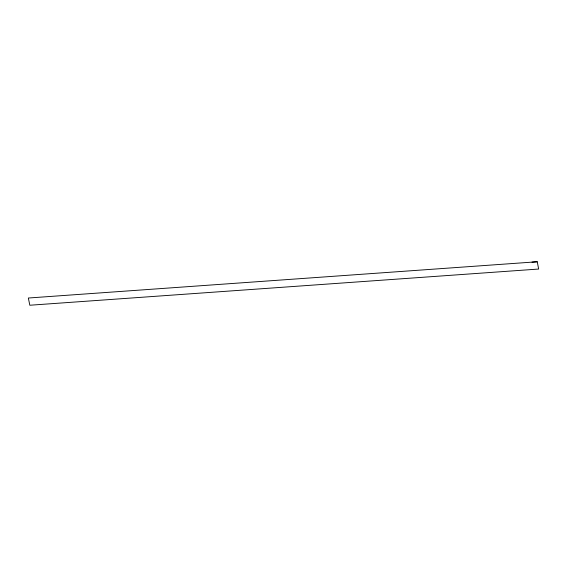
<?xml version="1.0" encoding="UTF-8"?>
<svg xmlns="http://www.w3.org/2000/svg" width="567" height="567" viewBox="0 0 567 567"><rect width="100%" height="100%" fill="white"/><g stroke="black" fill="none" stroke-linecap="round" stroke-linejoin="round"><path stroke-width="0.85" d="M537.24 261.763L28.35 298.022L29.824 305.237L538.65 269.041L537.24 261.763L532.002 262.138"/></g></svg>
